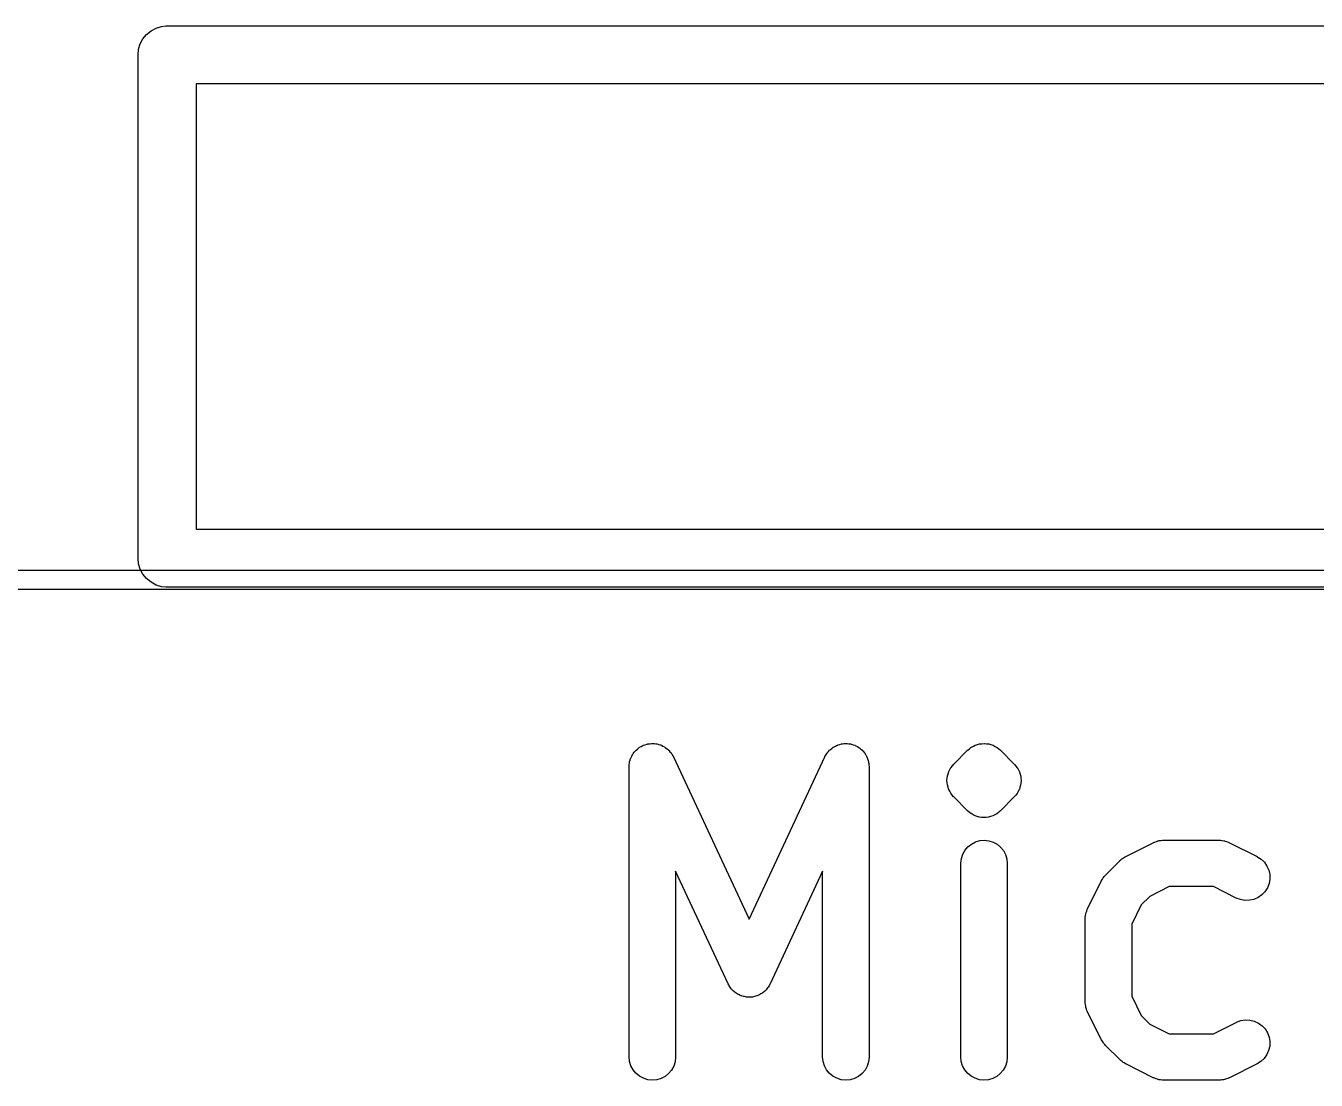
# Model space of a CAD drawing. Extents: x 0.7 to 15.8, y -5 to -0.9.
# Drawn here: x 0.9317 to 1.063, y -1.0509 to -0.9436 of the extents above; entities that cross this region are included whole.
import ezdxf

# ---------------------------------------------------------------- set-up
doc = ezdxf.new("R2010")
doc.units = 0
doc.header["$MEASUREMENT"] = 0
doc.layers.add('BLACK', color=7, linetype='CONTINUOUS')

msp = doc.modelspace()

# ---------------------------------------------------------------- linework, layer by layer
at = {"layer": 'BLACK', "linetype": 'CONTINUOUS'}
for p, q in [((0.944977, -0.943863), (0.945533, -0.943694)), ((0.945533, -0.943694), (0.945968, -0.943652)), ((0.945968, -0.943652), (0.946112, -0.943637)), ((0.946112, -0.943637), (0.946257, -0.943652)), ((0.946257, -0.943652), (1.24124, -0.943652)), ((0.943371, -0.945469), (0.943645, -0.944956)), ((0.943645, -0.944956), (0.944014, -0.944506)), ((0.944014, -0.944506), (0.944464, -0.944137)), ((0.944464, -0.944137), (0.944977, -0.943863)), ((0.943145, -0.946604), (0.943202, -0.946026)), ((0.943202, -0.946026), (0.943371, -0.945469)), ((0.943159, -0.946749), (0.943145, -0.946604)), ((0.943159, -0.99764), (0.943159, -0.946749)), ((0.949065, -0.949557), (0.949065, -0.994833)), ((1.23844, -0.949557), (0.949065, -0.949557)), ((0.949065, -0.994833), (1.23844, -0.994833)), ((0.943145, -0.997785), (0.943159, -0.99764)), ((0.943202, -0.998364), (0.943145, -0.997785)), ((0.943371, -0.998921), (0.943202, -0.998364)), ((0.943645, -0.999434), (0.943371, -0.998921)), ((0.749952, -0.999016), (15.75, -0.999016)), ((0.944014, -0.999883), (0.943645, -0.999434)), ((0.944464, -1.00025), (0.944014, -0.999883)), ((0.944977, -1.00053), (0.944464, -1.00025)), ((15.75, -1.00098), (0.750003, -1.00098)), ((0.945533, -1.0007), (0.944977, -1.00053)), ((0.945968, -1.00074), (0.945533, -1.0007)), ((0.946112, -1.00075), (0.945968, -1.00074)), ((0.946257, -1.00074), (0.946112, -1.00075)), ((1.24124, -1.00074), (0.946257, -1.00074)), ((0.993778, -1.01737), (0.993813, -1.01733)), ((0.993813, -1.01733), (0.993951, -1.01722)), ((0.993951, -1.01722), (0.994083, -1.0171)), ((0.994083, -1.0171), (0.99413, -1.01707)), ((0.99413, -1.01707), (0.994172, -1.01704)), ((0.994172, -1.01704), (0.994329, -1.01696)), ((0.994329, -1.01696), (0.994481, -1.01687)), ((0.994481, -1.01687), (0.994533, -1.01685)), ((0.994533, -1.01685), (0.994581, -1.01683)), ((0.994581, -1.01683), (0.99475, -1.01678)), ((0.99475, -1.01678), (0.994917, -1.01672)), ((0.994917, -1.01672), (0.994971, -1.01671)), ((0.994971, -1.01671), (0.995023, -1.0167)), ((0.995023, -1.0167), (0.995199, -1.01668)), ((0.995199, -1.01668), (0.995374, -1.01666)), ((0.995374, -1.01666), (0.995428, -1.01666)), ((0.995428, -1.01666), (0.995482, -1.01665)), ((0.995482, -1.01665), (0.995658, -1.01667)), ((0.995658, -1.01667), (0.995834, -1.01668)), ((0.995834, -1.01668), (0.995886, -1.0167)), ((0.995886, -1.0167), (0.99594, -1.0167)), ((0.99594, -1.0167), (0.99611, -1.01676)), ((0.99611, -1.01676), (0.99628, -1.0168)), ((0.99628, -1.0168), (0.996329, -1.01682)), ((0.996329, -1.01682), (0.996381, -1.01684)), ((0.996381, -1.01684), (0.996537, -1.01692)), ((0.996537, -1.01692), (0.996696, -1.017)), ((0.996696, -1.017), (0.996739, -1.01703)), ((0.996739, -1.01703), (0.996786, -1.01706)), ((0.996786, -1.01706), (0.996922, -1.01717)), ((0.996922, -1.01717), (0.997064, -1.01728)), ((0.997064, -1.01728), (0.9971, -1.01732)), ((0.9971, -1.01732), (0.997142, -1.01735)), ((0.997142, -1.01735), (0.997253, -1.01749)), ((1.01338, -1.01746), (1.0135, -1.01733)), ((1.0135, -1.01733), (1.01354, -1.0173)), ((1.01354, -1.0173), (1.01358, -1.01726)), ((1.01358, -1.01726), (1.01372, -1.01715)), ((1.01372, -1.01715), (1.01386, -1.01704)), ((1.01386, -1.01704), (1.0139, -1.01702)), ((1.0139, -1.01702), (1.01395, -1.01698)), ((1.01395, -1.01698), (1.01411, -1.01691)), ((1.01411, -1.01691), (1.01427, -1.01683)), ((1.01427, -1.01683), (1.01432, -1.01681)), ((1.01432, -1.01681), (1.01437, -1.01679)), ((1.01437, -1.01679), (1.01454, -1.01675)), ((1.01454, -1.01675), (1.01471, -1.0167)), ((1.01471, -1.0167), (1.01476, -1.01669)), ((1.01476, -1.01669), (1.01481, -1.01668)), ((1.01481, -1.01668), (1.01499, -1.01667)), ((1.01499, -1.01667), (1.01517, -1.01665)), ((1.01517, -1.01665), (1.01522, -1.01666)), ((1.01522, -1.01666), (1.01527, -1.01666)), ((1.01527, -1.01666), (1.01545, -1.01668)), ((1.01545, -1.01668), (1.01563, -1.0167)), ((1.01563, -1.0167), (1.01568, -1.01672)), ((1.01568, -1.01672), (1.01573, -1.01673)), ((1.01573, -1.01673), (1.0159, -1.01679)), ((1.0159, -1.01679), (1.01607, -1.01684)), ((1.01607, -1.01684), (1.01611, -1.01687)), ((1.01611, -1.01687), (1.01616, -1.01688)), ((1.01616, -1.01688), (1.01632, -1.01697)), ((1.01632, -1.01697), (1.01647, -1.01706)), ((1.01647, -1.01706), (1.01651, -1.01709)), ((1.01651, -1.01709), (1.01656, -1.01712)), ((1.01656, -1.01712), (1.01669, -1.01724)), ((1.01669, -1.01724), (1.01683, -1.01735)), ((1.01683, -1.01735), (1.01686, -1.01739)), ((1.02613, -1.01875), (1.02754, -1.01735)), ((1.02754, -1.01735), (1.02755, -1.01734)), ((1.02755, -1.01734), (1.02755, -1.01733)), ((1.02755, -1.01733), (1.02756, -1.01733)), ((1.02755, -1.01734), (1.02755, -1.01734)), ((1.02756, -1.01732), (1.02773, -1.01719)), ((1.02756, -1.01733), (1.02756, -1.01732)), ((1.02756, -1.01733), (1.02756, -1.01733)), ((1.02756, -1.01733), (1.02756, -1.01733)), ((1.02773, -1.01719), (1.02791, -1.01704)), ((1.02791, -1.01704), (1.02791, -1.01704)), ((1.02791, -1.01704), (1.02792, -1.01704)), ((1.02792, -1.01704), (1.02812, -1.01694)), ((1.02792, -1.01704), (1.02792, -1.01704)), ((1.02792, -1.01704), (1.02792, -1.01704)), ((1.02812, -1.01694), (1.02832, -1.01683)), ((1.02832, -1.01683), (1.02832, -1.01683)), ((1.02832, -1.01683), (1.02833, -1.01683)), ((1.02833, -1.01682), (1.02855, -1.01676)), ((1.02833, -1.01683), (1.02833, -1.01682)), ((1.02833, -1.01683), (1.02833, -1.01683)), ((1.02855, -1.01676), (1.02876, -1.0167)), ((1.02876, -1.0167), (1.02876, -1.0167)), ((1.02876, -1.0167), (1.02877, -1.0167)), ((1.02877, -1.0167), (1.02877, -1.0167)), ((1.02877, -1.0167), (1.02878, -1.0167)), ((1.02878, -1.0167), (1.029, -1.01668)), ((1.029, -1.01668), (1.02922, -1.01665)), ((1.02922, -1.01665), (1.02922, -1.01666)), ((1.02922, -1.01666), (1.02923, -1.01665)), ((1.02923, -1.01665), (1.02923, -1.01666)), ((1.02923, -1.01666), (1.02924, -1.01666)), ((1.02924, -1.01666), (1.02946, -1.01668)), ((1.02946, -1.01668), (1.02946, -1.01668)), ((1.02946, -1.01668), (1.02968, -1.0167)), ((1.02968, -1.0167), (1.02968, -1.0167)), ((1.02968, -1.0167), (1.02969, -1.0167)), ((1.02969, -1.0167), (1.02969, -1.0167)), ((1.02969, -1.0167), (1.02969, -1.0167)), ((1.02969, -1.0167), (1.02991, -1.01677)), ((1.02991, -1.01677), (1.02991, -1.01677)), ((1.02991, -1.01677), (1.03012, -1.01684)), ((1.03012, -1.01684), (1.03012, -1.01684)), ((1.03012, -1.01684), (1.03013, -1.01684)), ((1.03013, -1.01684), (1.03013, -1.01684)), ((1.03013, -1.01684), (1.03013, -1.01684)), ((1.03013, -1.01684), (1.03033, -1.01695)), ((1.03033, -1.01695), (1.03033, -1.01695)), ((1.03033, -1.01695), (1.03053, -1.01705)), ((1.03053, -1.01705), (1.03053, -1.01706)), ((1.03053, -1.01706), (1.03053, -1.01706)), ((1.03053, -1.01706), (1.03054, -1.01706)), ((1.03054, -1.01706), (1.03054, -1.01706)), ((1.03054, -1.01706), (1.03071, -1.01721)), ((1.03071, -1.01721), (1.03088, -1.01735)), ((1.03088, -1.01735), (1.03229, -1.01875)), ((0.993123, -1.01881), (0.993135, -1.01863)), ((0.993135, -1.01863), (0.993149, -1.01858)), ((0.993149, -1.01858), (0.993155, -1.01853)), ((0.993155, -1.01853), (0.993208, -1.01836)), ((0.993208, -1.01836), (0.993254, -1.01819)), ((0.993254, -1.01819), (0.993278, -1.01814)), ((0.993278, -1.01814), (0.993294, -1.01809)), ((0.993294, -1.01809), (0.993379, -1.01793)), ((0.993379, -1.01793), (0.993457, -1.01777)), ((0.993457, -1.01777), (0.99349, -1.01773)), ((0.99349, -1.01773), (0.993516, -1.01768)), ((0.993516, -1.01768), (0.99363, -1.01755)), ((0.99363, -1.01755), (0.993737, -1.01741)), ((0.993737, -1.01741), (0.993778, -1.01737)), ((0.997253, -1.01749), (0.997371, -1.01762)), ((0.997371, -1.01762), (0.997399, -1.01767)), ((0.997399, -1.01767), (0.997433, -1.01771)), ((0.997433, -1.01771), (0.997516, -1.01787)), ((0.997516, -1.01787), (0.997606, -1.01802)), ((0.997606, -1.01802), (1.00531, -1.03452)), ((1.00531, -1.03452), (1.01301, -1.01802)), ((1.01301, -1.01802), (1.01302, -1.01799)), ((1.01302, -1.01799), (1.01312, -1.01784)), ((1.01312, -1.01784), (1.0132, -1.01768)), ((1.0132, -1.01768), (1.01324, -1.01764)), ((1.01324, -1.01764), (1.01326, -1.01759)), ((1.01326, -1.01759), (1.01338, -1.01746)), ((1.01686, -1.01739), (1.0169, -1.01743)), ((1.0169, -1.01743), (1.01701, -1.01757)), ((1.01701, -1.01757), (1.01712, -1.01771)), ((1.01712, -1.01771), (1.01714, -1.01776)), ((1.01714, -1.01776), (1.01718, -1.0178)), ((1.01718, -1.0178), (1.01725, -1.01796)), ((1.01725, -1.01796), (1.01733, -1.01812)), ((1.01733, -1.01812), (1.01735, -1.01817)), ((1.01735, -1.01817), (1.01737, -1.01822)), ((1.01737, -1.01822), (1.01742, -1.01839)), ((1.01742, -1.01839), (1.01747, -1.01856)), ((1.01747, -1.01856), (1.01747, -1.01861)), ((1.01747, -1.01861), (1.01749, -1.01866)), ((1.01749, -1.01866), (1.0175, -1.01884)), ((0.993103, -1.01898), (0.993123, -1.01881)), ((0.993103, -1.01902), (0.993103, -1.01898)), ((0.993103, -1.04854), (0.993103, -1.01902)), ((1.0175, -1.01884), (1.01751, -1.01902)), ((1.01751, -1.01902), (1.01751, -1.04854)), ((1.02547, -1.02017), (1.02549, -1.01996)), ((1.02549, -1.01994), (1.02556, -1.01973)), ((1.02549, -1.01995), (1.02549, -1.01994)), ((1.02549, -1.01996), (1.02549, -1.01995)), ((1.02556, -1.01973), (1.02562, -1.01952)), ((1.02562, -1.01952), (1.02563, -1.01951)), ((1.02563, -1.0195), (1.02574, -1.0193)), ((1.02563, -1.01951), (1.02563, -1.0195)), ((1.02574, -1.0193), (1.02584, -1.01911)), ((1.02584, -1.01911), (1.02585, -1.0191)), ((1.02585, -1.0191), (1.02599, -1.01892)), ((1.02585, -1.0191), (1.02585, -1.0191)), ((1.02599, -1.01892), (1.02613, -1.01875)), ((1.03229, -1.01875), (1.0323, -1.01876)), ((1.0323, -1.01876), (1.0323, -1.01876)), ((1.0323, -1.01876), (1.0323, -1.01877)), ((1.0323, -1.01877), (1.03231, -1.01878)), ((1.03231, -1.01878), (1.03245, -1.01895)), ((1.03245, -1.01895), (1.03259, -1.01912)), ((1.03259, -1.01912), (1.03259, -1.01913)), ((1.03259, -1.01913), (1.0326, -1.01914)), ((1.0326, -1.01914), (1.0327, -1.01934)), ((1.0327, -1.01934), (1.0328, -1.01953)), ((1.0328, -1.01953), (1.03281, -1.01954)), ((1.03281, -1.01954), (1.03281, -1.01955)), ((1.03281, -1.01955), (1.03287, -1.01976)), ((1.03287, -1.01976), (1.03294, -1.01997)), ((1.03294, -1.01997), (1.03294, -1.01998)), ((1.02544, -1.0204), (1.02547, -1.02017)), ((1.02544, -1.02041), (1.02544, -1.0204)), ((1.02544, -1.02042), (1.02544, -1.02041)), ((1.02546, -1.02064), (1.02544, -1.02042)), ((1.02548, -1.02086), (1.02546, -1.02064)), ((1.02549, -1.02087), (1.02548, -1.02086)), ((1.02555, -1.02109), (1.02549, -1.02087)), ((1.02549, -1.02087), (1.02549, -1.02087)), ((1.02561, -1.0213), (1.02555, -1.02109)), ((1.03286, -1.02112), (1.0328, -1.02133)), ((1.03293, -1.02091), (1.03286, -1.02112)), ((1.03295, -1.02067), (1.03293, -1.02089)), ((1.03293, -1.02089), (1.03293, -1.0209)), ((1.03293, -1.0209), (1.03293, -1.02091)), ((1.03294, -1.01998), (1.03294, -1.01999)), ((1.03294, -1.01999), (1.03296, -1.02021)), ((1.03298, -1.02045), (1.03295, -1.02067)), ((1.03296, -1.02021), (1.03298, -1.02043)), ((1.03298, -1.02043), (1.03298, -1.02044)), ((1.03298, -1.02044), (1.03298, -1.02045)), ((1.02562, -1.02131), (1.02561, -1.0213)), ((1.02562, -1.02132), (1.02562, -1.02131)), ((1.02572, -1.02151), (1.02562, -1.02132)), ((1.02582, -1.02171), (1.02572, -1.02151)), ((1.02583, -1.02172), (1.02582, -1.02171)), ((1.02597, -1.0219), (1.02583, -1.02172)), ((1.02583, -1.02172), (1.02583, -1.02172)), ((1.02611, -1.02207), (1.02597, -1.0219)), ((1.02612, -1.02208), (1.02611, -1.02207)), ((1.02613, -1.02209), (1.02612, -1.02208)), ((1.02612, -1.02208), (1.02612, -1.02208)), ((1.02612, -1.02208), (1.02612, -1.02208)), ((1.02754, -1.0235), (1.02613, -1.02209)), ((1.03229, -1.02209), (1.03088, -1.0235)), ((1.03243, -1.02192), (1.03229, -1.02209)), ((1.03257, -1.02175), (1.03243, -1.02192)), ((1.03258, -1.02174), (1.03257, -1.02174)), ((1.03257, -1.02174), (1.03257, -1.02175)), ((1.03269, -1.02154), (1.03258, -1.02174)), ((1.03279, -1.02135), (1.03269, -1.02154)), ((1.0328, -1.02133), (1.03279, -1.02134)), ((1.03279, -1.02134), (1.03279, -1.02135)), ((1.02771, -1.02364), (1.02754, -1.0235)), ((1.02788, -1.02378), (1.02771, -1.02364)), ((1.02789, -1.02378), (1.02788, -1.02378)), ((1.02789, -1.02379), (1.02789, -1.02378)), ((1.0279, -1.02379), (1.02789, -1.02379)), ((1.02789, -1.02379), (1.02789, -1.02379)), ((1.02809, -1.0239), (1.0279, -1.02379)), ((1.02829, -1.024), (1.02809, -1.0239)), ((1.0303, -1.02391), (1.0301, -1.02402)), ((1.0305, -1.02381), (1.0303, -1.02391)), ((1.03051, -1.0238), (1.0305, -1.02381)), ((1.0305, -1.02381), (1.0305, -1.02381)), ((1.0305, -1.02381), (1.0305, -1.02381)), ((1.03068, -1.02366), (1.03051, -1.0238)), ((1.03051, -1.0238), (1.03051, -1.0238)), ((1.03086, -1.02352), (1.03068, -1.02366)), ((1.03087, -1.02351), (1.03086, -1.02352)), ((1.03086, -1.02352), (1.03086, -1.02352)), ((1.03086, -1.02352), (1.03086, -1.02352)), ((1.03086, -1.02352), (1.03086, -1.02352)), ((1.03088, -1.0235), (1.03087, -1.02351)), ((1.03087, -1.02351), (1.03087, -1.02351)), ((1.03087, -1.02351), (1.03087, -1.02351)), ((1.0283, -1.02401), (1.02829, -1.024)), ((1.02829, -1.024), (1.02829, -1.024)), ((1.02851, -1.02407), (1.0283, -1.02401)), ((1.0283, -1.02401), (1.0283, -1.02401)), ((1.0283, -1.02401), (1.0283, -1.02401)), ((1.02852, -1.02408), (1.02851, -1.02407)), ((1.02873, -1.02414), (1.02852, -1.02408)), ((1.02874, -1.02414), (1.02873, -1.02414)), ((1.02873, -1.02414), (1.02873, -1.02414)), ((1.02896, -1.02417), (1.02874, -1.02414)), ((1.02874, -1.02414), (1.02874, -1.02414)), ((1.02874, -1.02414), (1.02874, -1.02414)), ((1.02897, -1.02417), (1.02896, -1.02417)), ((1.02919, -1.02419), (1.02897, -1.02417)), ((1.0292, -1.02419), (1.02919, -1.02419)), ((1.02919, -1.02419), (1.02919, -1.02419)), ((1.02919, -1.02419), (1.02919, -1.02419)), ((1.02942, -1.02417), (1.0292, -1.02419)), ((1.0292, -1.02419), (1.0292, -1.02419)), ((1.02965, -1.02415), (1.02942, -1.02417)), ((1.02966, -1.02415), (1.02965, -1.02415)), ((1.02965, -1.02415), (1.02965, -1.02415)), ((1.02965, -1.02415), (1.02965, -1.02415)), ((1.02988, -1.02408), (1.02966, -1.02415)), ((1.02966, -1.02415), (1.02966, -1.02415)), ((1.03009, -1.02402), (1.02988, -1.02408)), ((1.0301, -1.02402), (1.03009, -1.02402)), ((1.03009, -1.02402), (1.03009, -1.02402)), ((1.0301, -1.02402), (1.0301, -1.02402)), ((1.0301, -1.02402), (1.0301, -1.02402)), ((1.02833, -1.02667), (1.02877, -1.02654)), ((1.02877, -1.02654), (1.02923, -1.0265)), ((1.02923, -1.0265), (1.02969, -1.02655)), ((1.04696, -1.02656), (1.04703, -1.02654)), ((1.04703, -1.02654), (1.04719, -1.02653)), ((1.04719, -1.02653), (1.04735, -1.0265)), ((1.04735, -1.0265), (1.04742, -1.0265)), ((1.04742, -1.0265), (1.04749, -1.0265)), ((1.04749, -1.0265), (1.05311, -1.0265)), ((1.05311, -1.0265), (1.05315, -1.0265)), ((1.05315, -1.0265), (1.05322, -1.02651)), ((1.05322, -1.02651), (1.05329, -1.0265)), ((1.05329, -1.0265), (1.05345, -1.02653)), ((1.05345, -1.02653), (1.05361, -1.02655)), ((1.02704, -1.02793), (1.02726, -1.02753)), ((1.02726, -1.02753), (1.02756, -1.02717)), ((1.02756, -1.02717), (1.02792, -1.02688)), ((1.02792, -1.02688), (1.02833, -1.02667)), ((1.02969, -1.02655), (1.03013, -1.02668)), ((1.03013, -1.02668), (1.03053, -1.0269)), ((1.03053, -1.0269), (1.03089, -1.0272)), ((1.03089, -1.0272), (1.03118, -1.02755)), ((1.03118, -1.02755), (1.0314, -1.02796)), ((1.04362, -1.02815), (1.04643, -1.02675)), ((1.04643, -1.02675), (1.04646, -1.02673)), ((1.04646, -1.02673), (1.04653, -1.02671)), ((1.04653, -1.02671), (1.04659, -1.02668)), ((1.04659, -1.02668), (1.04674, -1.02663)), ((1.04674, -1.02663), (1.0469, -1.02657)), ((1.0469, -1.02657), (1.04696, -1.02656)), ((1.05361, -1.02655), (1.05367, -1.02657)), ((1.05367, -1.02657), (1.05374, -1.02658)), ((1.05374, -1.02658), (1.05389, -1.02664)), ((1.05389, -1.02664), (1.05405, -1.02669)), ((1.05405, -1.02669), (1.05411, -1.02672)), ((1.05411, -1.02672), (1.05417, -1.02675)), ((1.05417, -1.02675), (1.05698, -1.02815)), ((1.02685, -1.02883), (1.0269, -1.02837)), ((1.02685, -1.02886), (1.02685, -1.02883)), ((1.02685, -1.04854), (1.02685, -1.02886)), ((1.0269, -1.02837), (1.02704, -1.02793)), ((1.0314, -1.02796), (1.03153, -1.0284)), ((1.03153, -1.0284), (1.03157, -1.02886)), ((1.03157, -1.02886), (1.03157, -1.04854)), ((1.0416, -1.03), (1.04301, -1.0286)), ((1.04301, -1.0286), (1.04303, -1.02857)), ((1.04303, -1.02857), (1.04313, -1.02849)), ((1.04313, -1.02849), (1.04323, -1.0284)), ((1.04323, -1.0284), (1.04331, -1.02835)), ((1.04331, -1.02835), (1.04339, -1.02828)), ((1.04339, -1.02828), (1.04351, -1.02822)), ((1.04351, -1.02822), (1.04362, -1.02815)), ((1.05698, -1.02815), (1.05701, -1.02817)), ((1.05701, -1.02817), (1.0574, -1.02842)), ((1.0574, -1.02842), (1.05773, -1.02874)), ((1.05773, -1.02874), (1.05799, -1.02912)), ((1.05799, -1.02912), (1.05818, -1.02954)), ((1.00317, -1.04111), (0.997828, -1.02966)), ((0.997828, -1.02966), (0.997828, -1.04854)), ((1.01279, -1.02966), (1.00745, -1.04111)), ((1.01279, -1.04854), (1.01279, -1.02966)), ((1.04117, -1.03059), (1.04125, -1.03047)), ((1.04125, -1.03047), (1.04131, -1.03036)), ((1.04131, -1.03036), (1.04137, -1.03028)), ((1.04137, -1.03028), (1.04142, -1.0302)), ((1.04142, -1.0302), (1.04152, -1.0301)), ((1.04152, -1.0301), (1.0416, -1.03)), ((1.05818, -1.02954), (1.05827, -1.02999)), ((1.05828, -1.03045), (1.0582, -1.03091)), ((1.05827, -1.02999), (1.05828, -1.03045)), ((1.03975, -1.03343), (1.04116, -1.03062)), ((1.04116, -1.03062), (1.04117, -1.03059)), ((1.04805, -1.03122), (1.04608, -1.03221)), ((1.05256, -1.03122), (1.04805, -1.03122)), ((1.05487, -1.03238), (1.05256, -1.03122)), ((1.05778, -1.03173), (1.05746, -1.03206)), ((1.05803, -1.03134), (1.05778, -1.03173)), ((1.0582, -1.03091), (1.05803, -1.03134)), ((1.04521, -1.03307), (1.04423, -1.03504)), ((1.04608, -1.03221), (1.04521, -1.03307)), ((1.0553, -1.03254), (1.05487, -1.03238)), ((1.05575, -1.03262), (1.0553, -1.03254)), ((1.05622, -1.03261), (1.05575, -1.03262)), ((1.05667, -1.03251), (1.05622, -1.03261)), ((1.05709, -1.03232), (1.05667, -1.03251)), ((1.05746, -1.03206), (1.05709, -1.03232)), ((1.0395, -1.03445), (1.03951, -1.03438)), ((1.03951, -1.03431), (1.03954, -1.03415)), ((1.03951, -1.03438), (1.03951, -1.03431)), ((1.03954, -1.03415), (1.03956, -1.03399)), ((1.03956, -1.03399), (1.03958, -1.03393)), ((1.03958, -1.03393), (1.03959, -1.03386)), ((1.03959, -1.03386), (1.03965, -1.03371)), ((1.03965, -1.03371), (1.03969, -1.03355)), ((1.03969, -1.03355), (1.03973, -1.03349)), ((1.03973, -1.03349), (1.03975, -1.03343)), ((1.0395, -1.03448), (1.0395, -1.03445)), ((1.0395, -1.04292), (1.0395, -1.03448)), ((1.04423, -1.03504), (1.04423, -1.04236)), ((1.00323, -1.04121), (1.00317, -1.04111)), ((1.00328, -1.04132), (1.00323, -1.04121)), ((1.00335, -1.04141), (1.00328, -1.04132)), ((1.0034, -1.0415), (1.00335, -1.04141)), ((1.00348, -1.0416), (1.0034, -1.0415)), ((1.00356, -1.04169), (1.00348, -1.0416)), ((1.00364, -1.04177), (1.00356, -1.04169)), ((1.00371, -1.04185), (1.00364, -1.04177)), ((1.00381, -1.04192), (1.00371, -1.04185)), ((1.0039, -1.042), (1.00381, -1.04192)), ((1.00399, -1.04206), (1.0039, -1.042)), ((1.00408, -1.04212), (1.00399, -1.04206)), ((1.00419, -1.04218), (1.00408, -1.04212)), ((1.00429, -1.04224), (1.00419, -1.04218)), ((1.0044, -1.04228), (1.00429, -1.04224)), ((1.00449, -1.04233), (1.0044, -1.04228)), ((1.00619, -1.04229), (1.00609, -1.04234)), ((1.00629, -1.04226), (1.00619, -1.04229)), ((1.0064, -1.04219), (1.00629, -1.04226)), ((1.00651, -1.04214), (1.0064, -1.04219)), ((1.0066, -1.04208), (1.00651, -1.04214)), ((1.00669, -1.04202), (1.0066, -1.04208)), ((1.00678, -1.04194), (1.00669, -1.04202)), ((1.00688, -1.04187), (1.00678, -1.04194)), ((1.00696, -1.04179), (1.00688, -1.04187)), ((1.00704, -1.04172), (1.00696, -1.04179)), ((1.00711, -1.04162), (1.00704, -1.04172)), ((1.00719, -1.04153), (1.00711, -1.04162)), ((1.00725, -1.04144), (1.00719, -1.04153)), ((1.00732, -1.04135), (1.00725, -1.04144)), ((1.00737, -1.04124), (1.00732, -1.04135)), ((1.00743, -1.04114), (1.00737, -1.04124)), ((1.00745, -1.04111), (1.00743, -1.04114)), ((1.00461, -1.04236), (1.00449, -1.04233)), ((1.00473, -1.0424), (1.00461, -1.04236)), ((1.00483, -1.04241), (1.00473, -1.0424)), ((1.00494, -1.04244), (1.00483, -1.04241)), ((1.00506, -1.04245), (1.00494, -1.04244)), ((1.00518, -1.04247), (1.00506, -1.04245)), ((1.00529, -1.04246), (1.00518, -1.04247)), ((1.0054, -1.04247), (1.00529, -1.04246)), ((1.00552, -1.04245), (1.0054, -1.04247)), ((1.00564, -1.04245), (1.00552, -1.04245)), ((1.00575, -1.04242), (1.00564, -1.04245)), ((1.00586, -1.04241), (1.00575, -1.04242)), ((1.00597, -1.04237), (1.00586, -1.04241)), ((1.00609, -1.04234), (1.00597, -1.04237)), ((1.03951, -1.04299), (1.0395, -1.04292)), ((1.03951, -1.04306), (1.03951, -1.04299)), ((1.03953, -1.04322), (1.03951, -1.04306)), ((1.03955, -1.04338), (1.03953, -1.04322)), ((1.03957, -1.04345), (1.03955, -1.04338)), ((1.03958, -1.04351), (1.03957, -1.04345)), ((1.03964, -1.04367), (1.03958, -1.04351)), ((1.04423, -1.04236), (1.04521, -1.04433)), ((1.03968, -1.04382), (1.03964, -1.04367)), ((1.03971, -1.04388), (1.03968, -1.04382)), ((1.03974, -1.04395), (1.03971, -1.04388)), ((1.03975, -1.04398), (1.03974, -1.04395)), ((1.04116, -1.04679), (1.03975, -1.04398)), ((1.04521, -1.04433), (1.04608, -1.0452)), ((1.0549, -1.04501), (1.05533, -1.04485)), ((1.05533, -1.04485), (1.05579, -1.04478)), ((1.05579, -1.04478), (1.05625, -1.0448)), ((1.05625, -1.0448), (1.0567, -1.04491)), ((1.0567, -1.04491), (1.05712, -1.0451)), ((1.04608, -1.0452), (1.04805, -1.04618)), ((1.04805, -1.04618), (1.05256, -1.04618)), ((1.05256, -1.04618), (1.05487, -1.04503)), ((1.05487, -1.04503), (1.0549, -1.04501)), ((1.05712, -1.0451), (1.05749, -1.04537)), ((1.05749, -1.04537), (1.0578, -1.0457)), ((1.0578, -1.0457), (1.05805, -1.0461)), ((1.05805, -1.0461), (1.05821, -1.04653)), ((1.04123, -1.0469), (1.04116, -1.04679)), ((1.04129, -1.04702), (1.04123, -1.0469)), ((1.04135, -1.0471), (1.04129, -1.04702)), ((1.0414, -1.04718), (1.04135, -1.0471)), ((1.0415, -1.04728), (1.0414, -1.04718)), ((1.04158, -1.04738), (1.0415, -1.04728)), ((1.0416, -1.0474), (1.04158, -1.04738)), ((1.04301, -1.04881), (1.0416, -1.0474)), ((1.05827, -1.04744), (1.05816, -1.04789)), ((1.05821, -1.04653), (1.05828, -1.04698)), ((1.05828, -1.04698), (1.05827, -1.04744)), ((0.993148, -1.049), (0.993103, -1.04854)), ((0.997827, -1.04858), (0.997776, -1.04904)), ((0.997828, -1.04854), (0.997827, -1.04858)), ((1.01283, -1.049), (1.01279, -1.04854)), ((1.01751, -1.04858), (1.01746, -1.04904)), ((1.01751, -1.04854), (1.01751, -1.04858)), ((1.02689, -1.049), (1.02685, -1.04854)), ((1.03157, -1.04858), (1.03152, -1.04904)), ((1.03157, -1.04854), (1.03157, -1.04858)), ((1.04311, -1.04889), (1.04301, -1.04881)), ((1.05771, -1.04869), (1.05737, -1.04901)), ((1.05798, -1.04831), (1.05771, -1.04869)), ((1.05816, -1.04789), (1.05798, -1.04831)), ((0.993281, -1.04944), (0.993148, -1.049)), ((0.993498, -1.04985), (0.993281, -1.04944)), ((0.993789, -1.05021), (0.993498, -1.04985)), ((0.997414, -1.04988), (0.997118, -1.05023)), ((0.997637, -1.04948), (0.997414, -1.04988)), ((0.997776, -1.04904), (0.997637, -1.04948)), ((1.01297, -1.04944), (1.01283, -1.049)), ((1.01318, -1.04985), (1.01297, -1.04944)), ((1.01347, -1.05021), (1.01318, -1.04985)), ((1.0171, -1.04988), (1.0168, -1.05023)), ((1.01732, -1.04948), (1.0171, -1.04988)), ((1.01746, -1.04904), (1.01732, -1.04948)), ((1.02703, -1.04944), (1.02689, -1.049)), ((1.02724, -1.04985), (1.02703, -1.04944)), ((1.02754, -1.05021), (1.02724, -1.04985)), ((1.03116, -1.04988), (1.03086, -1.05023)), ((1.03138, -1.04948), (1.03116, -1.04988)), ((1.03152, -1.04904), (1.03138, -1.04948)), ((1.04321, -1.04899), (1.04311, -1.04889)), ((1.04329, -1.04904), (1.04321, -1.04899)), ((1.04336, -1.0491), (1.04329, -1.04904)), ((1.04348, -1.04916), (1.04336, -1.0491)), ((1.04359, -1.04924), (1.04348, -1.04916)), ((1.04362, -1.04925), (1.04359, -1.04924)), ((1.04643, -1.05066), (1.04362, -1.04925)), ((1.05698, -1.04925), (1.05417, -1.05066)), ((1.05737, -1.04901), (1.05698, -1.04925)), ((0.994144, -1.0505), (0.993789, -1.05021)), ((0.99455, -1.05072), (0.994144, -1.0505)), ((0.99499, -1.05086), (0.99455, -1.05072)), ((0.995449, -1.05091), (0.99499, -1.05086)), ((0.995908, -1.05087), (0.995449, -1.05091)), ((0.99635, -1.05073), (0.995908, -1.05087)), ((0.996759, -1.05052), (0.99635, -1.05073)), ((0.997118, -1.05023), (0.996759, -1.05052)), ((1.01383, -1.0505), (1.01347, -1.05021)), ((1.01424, -1.05072), (1.01383, -1.0505)), ((1.01468, -1.05086), (1.01424, -1.05072)), ((1.01513, -1.05091), (1.01468, -1.05086)), ((1.01559, -1.05087), (1.01513, -1.05091)), ((1.01604, -1.05073), (1.01559, -1.05087)), ((1.01644, -1.05052), (1.01604, -1.05073)), ((1.0168, -1.05023), (1.01644, -1.05052)), ((1.02789, -1.0505), (1.02754, -1.05021)), ((1.0283, -1.05072), (1.02789, -1.0505)), ((1.02874, -1.05086), (1.0283, -1.05072)), ((1.02919, -1.05091), (1.02874, -1.05086)), ((1.02965, -1.05087), (1.02919, -1.05091)), ((1.0301, -1.05073), (1.02965, -1.05087)), ((1.0305, -1.05052), (1.0301, -1.05073)), ((1.03086, -1.05023), (1.0305, -1.05052)), ((1.0465, -1.05068), (1.04643, -1.05066)), ((1.04656, -1.05072), (1.0465, -1.05068)), ((1.04671, -1.05076), (1.04656, -1.05072)), ((1.04686, -1.05082), (1.04671, -1.05076)), ((1.04693, -1.05083), (1.04686, -1.05082)), ((1.047, -1.05086), (1.04693, -1.05083)), ((1.04716, -1.05087), (1.047, -1.05086)), ((1.04732, -1.0509), (1.04716, -1.05087)), ((1.04739, -1.0509), (1.04732, -1.0509)), ((1.04746, -1.05091), (1.04739, -1.0509)), ((1.04749, -1.05091), (1.04746, -1.05091)), ((1.05311, -1.05091), (1.04749, -1.05091)), ((1.05318, -1.0509), (1.05311, -1.05091)), ((1.05325, -1.0509), (1.05318, -1.0509)), ((1.05341, -1.05088), (1.05325, -1.0509)), ((1.05357, -1.05086), (1.05341, -1.05088)), ((1.05364, -1.05084), (1.05357, -1.05086)), ((1.05371, -1.05083), (1.05364, -1.05084)), ((1.05386, -1.05078), (1.05371, -1.05083)), ((1.05401, -1.05073), (1.05386, -1.05078)), ((1.05408, -1.0507), (1.05401, -1.05073)), ((1.05414, -1.05067), (1.05408, -1.0507)), ((1.05417, -1.05066), (1.05414, -1.05067))]:
    msp.add_line(p, q, dxfattribs=at)

doc.saveas('drawing.dxf')
